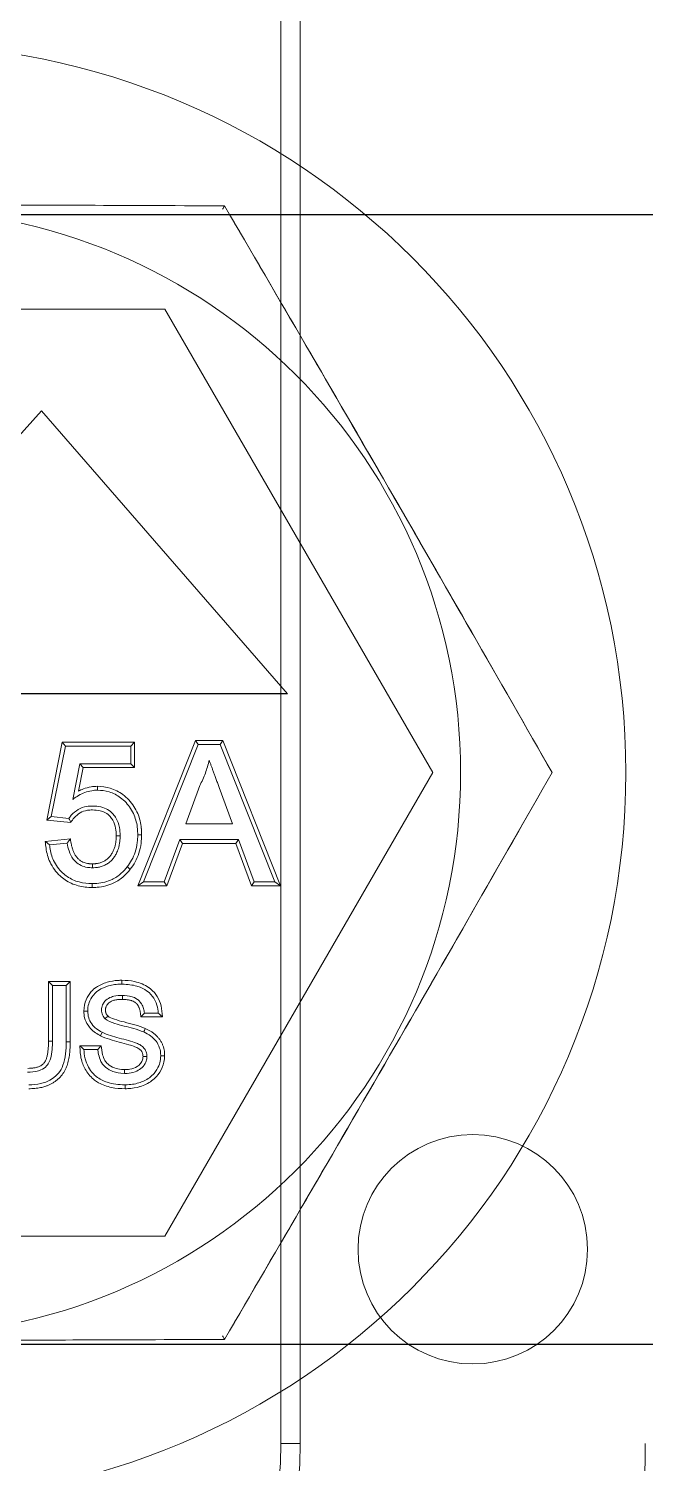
# Model space of a CAD drawing. Header units: inches. Extents: x -456 to 658, y -232 to 0.
# Drawn here: x -116.085 to -115.713, y -29.667 to -28.801 of the extents above; entities that cross this region are included whole.
import ezdxf

# ---------------------------------------------------------------- set-up
doc = ezdxf.new("R2010")
doc.units = ezdxf.units.IN
doc.header["$MEASUREMENT"] = 0

# ---------------------------------------------------------------- blocks, each defined once
blk = doc.blocks.new('A$C5CFD0E4D')
at = {"color": 0, "linetype": 'Continuous', "lineweight": 0}
for p, q in [((0.16844, 0.66675), (0.16852, 0.66689)), ((-0.13784, 0.61375), (0.13784, 0.61375)), ((0.13784, 0.61375), (0.27568, 0.375)), ((0.03425, 0.5167), (0.07438, 0.56129)), ((0.07438, 0.56129), (0.20089, 0.41554)), ((0.07701, 0.35055), (0.08502, 0.39062)), ((0.08666, 0.38862), (0.0794, 0.35233)), ((0.08502, 0.39062), (0.12224, 0.39062)), ((0.08502, 0.39062), (0.08666, 0.38862)), ((0.12024, 0.38862), (0.08666, 0.38862)), ((0.12224, 0.39062), (0.12024, 0.38862)), ((0.12024, 0.37955), (0.12024, 0.38862)), ((0.12224, 0.39062), (0.12224, 0.37755)), ((0.12394, 0.31675), (0.15363, 0.39153)), ((0.15499, 0.38953), (0.12689, 0.31875)), ((0.15363, 0.39153), (0.1676, 0.39153)), ((0.15499, 0.38953), (0.15363, 0.39153)), ((0.16625, 0.38953), (0.15499, 0.38953)), ((0.1676, 0.39153), (0.16625, 0.38953)), ((0.19435, 0.31875), (0.16625, 0.38953)), ((0.1676, 0.39153), (0.19729, 0.31675)), ((0.09047, 0.36122), (0.09408, 0.37955)), ((0.09572, 0.37755), (0.09335, 0.36546)), ((0.09408, 0.37955), (0.12024, 0.37955)), ((0.09572, 0.37755), (0.09408, 0.37955)), ((0.12224, 0.37755), (0.09572, 0.37755)), ((0.12224, 0.37755), (0.12024, 0.37955)), ((0.27568, 0.375), (0.13784, 0.13625)), ((0.15578, 0.36829), (0.14854, 0.3487)), ((0.1727, 0.3487), (0.16582, 0.3673)), ((0.07701, 0.35055), (0.0794, 0.35233)), ((0.08945, 0.34931), (0.07701, 0.35055)), ((0.0794, 0.35233), (0.08847, 0.35142)), ((0.08848, 0.35142), (0.08847, 0.35142)), ((0.08847, 0.35142), (0.08847, 0.35142)), ((0.14854, 0.3487), (0.1727, 0.3487)), ((0.07628, 0.3396), (0.08922, 0.34089)), ((0.11479, 0.34249), (0.11279, 0.34248)), ((0.13748, 0.31875), (0.14553, 0.34053)), ((0.14553, 0.34053), (0.14692, 0.33853)), ((0.14553, 0.34053), (0.1757, 0.34053)), ((0.17431, 0.33853), (0.1757, 0.34053)), ((0.1757, 0.34053), (0.18376, 0.31875)), ((0.08756, 0.33871), (0.07849, 0.33781)), ((0.08756, 0.33871), (0.08757, 0.33871)), ((0.08756, 0.33871), (0.08756, 0.33871)), ((0.14692, 0.33853), (0.13887, 0.31675)), ((0.17431, 0.33853), (0.14692, 0.33853)), ((0.18236, 0.31675), (0.17431, 0.33853)), ((0.10054, 0.32601), (0.10055, 0.32801)), ((0.10048, 0.31784), (0.10049, 0.31584)), ((0.12689, 0.31875), (0.12394, 0.31675)), ((0.12689, 0.31875), (0.13748, 0.31875)), ((0.13748, 0.31875), (0.13887, 0.31675)), ((0.18236, 0.31675), (0.18376, 0.31875)), ((0.18376, 0.31875), (0.19435, 0.31875)), ((0.19729, 0.31675), (0.19435, 0.31875)), ((0.13887, 0.31675), (0.12394, 0.31675)), ((0.19729, 0.31675), (0.18236, 0.31675)), ((0.07797, 0.2674), (0.0891, 0.2674)), ((0.07797, 0.23665), (0.07797, 0.2674)), ((0.07997, 0.2654), (0.07797, 0.2674)), ((0.0871, 0.2654), (0.0891, 0.2674)), ((0.0891, 0.2674), (0.0891, 0.23629)), ((0.07997, 0.2654), (0.0871, 0.2654)), ((0.07997, 0.23665), (0.07997, 0.2654)), ((0.0871, 0.2654), (0.0871, 0.23632)), ((0.11594, 0.25822), (0.11596, 0.26022)), ((0.12552, 0.24914), (0.12729, 0.25114)), ((0.13656, 0.24914), (0.12552, 0.24914)), ((0.13443, 0.25114), (0.12729, 0.25114)), ((0.13645, 0.25072), (0.13656, 0.24914)), ((0.07997, 0.23665), (0.07797, 0.23665)), ((0.10467, 0.2395), (0.10424, 0.23973)), ((0.10558, 0.24128), (0.10467, 0.2395)), ((0.0871, 0.23632), (0.0891, 0.23629)), ((0.09409, 0.23435), (0.10508, 0.23435)), ((0.09617, 0.23235), (0.10329, 0.23235)), ((0.13571, 0.2292), (0.13771, 0.22917)), ((0.11704, 0.22003), (0.11705, 0.22203)), ((0.11735, 0.2142), (0.11737, 0.2122)), ((0.13784, 0.13625), (-0.13784, 0.13625)), ((0.16852, 0.08311), (0.16844, 0.08325))]:
    blk.add_line(p, q, dxfattribs=at)
blk.add_line((0.20089, 0.41554), (-0.08949, 0.41554))
for centre, radius, start, end in [((0, 0.375), 0.375, 270, 90), ((0, 0.375), 0.29, 270, 90), ((0.10355, 0.34678), 0.01912, 53.19154, 72.94847), ((0.10189, 0.34467), 0.02181, 22.84603, 42.95304), ((0.10188, 0.34466), 0.02383, 22.84569, 42.95271), ((0.11967, 0.25093), 0.01671, 18.22519, 35.81047), ((0.11487, 0.23235), 0.02066, 194.51354, 211.57755), ((0.11297, 0.23125), 0.01846, 211.73946, 232.3406)]:
    blk.add_arc(centre, radius, start, end, dxfattribs=at)
for centre, major_axis, ratio, start_param, end_param in [((0.17236, 0.67354), (-0.00971, -0.01682), 0.000009, 1.047887, 1.155677), ((0.09637, 0.34992), (-0.01354, -0.01517), 0.703181, 4.070214, 4.221522), ((0.09729, 0.35049), (-0.01243, -0.01261), 0.708145, 4.131907, 4.342547), ((0.10475, 0.35549), (0.01756, -0.00131), 0.708472, 1.907233, 2.148116), ((0.1053, 0.35418), (-0.0165, 0.00205), 0.705417, 5.11541, 5.350059), ((0.10855, 0.3561), (0.01321, -0.00709), 0.703517, 1.358184, 1.846851), ((0.11025, 0.34797), (0.00842, -0.0163), 0.707363, 1.949268, 2.171168), ((0.11103, 0.34909), (0.0096, -0.01684), 0.709345, 1.893891, 2.12054), ((0.09544, 0.34856), (-0.00714, -0.00744), 0.705245, 4.329257, 4.788233), ((0.09973, 0.35045), (0.01032, 0.00032), 0.704795, 1.749892, 2.227744), ((0.10034, 0.34923), (-0.00927, 0.00045), 0.70008, 5.003825, 5.46246), ((0.01538, 0.2873), (0.09567, 0.06626), 0.25407, 0.121342, 0.223519), ((0.10414, 0.35086), (0.00861, -0.00314), 0.704751, 0.902506, 1.334369), ((0.09609, 0.34776), (-0.00605, -0.00656), 0.705668, 4.303761, 4.760466), ((0.10303, 0.34987), (-0.008, 0.00198), 0.695654, 3.919738, 4.326968), ((0.10545, 0.34841), (0.00514, -0.00638), 0.70651, 1.335392, 1.622124), ((0.10628, 0.34899), (0.00594, -0.00754), 0.706336, 1.349039, 1.636175), ((0.08713, 0.31859), (-0.02228, -0.03645), 0.452255, 2.682494, 2.892346), ((0.11125, 0.34468), (0.00125, -0.0177), 0.707065, 1.597257, 2.018177), ((0.11227, 0.34496), (0.00162, -0.01903), 0.706759, 1.576266, 1.999232), ((0.09007, 0.33885), (0.00122, -0.01918), 0.707939, 4.809971, 5.211358), ((0.09115, 0.33922), (0.00073, -0.01792), 0.708041, 4.841906, 5.23959), ((-0.24444, 0.27642), (-0.36766, -0.06602), 0.201915, 2.983557, 3.033924), ((0.0332, 0.32053), (0.09176, 0.02303), 0.41035, 5.927064, 6.031525), ((0.09632, 0.35734), (0.0183, -0.03349), 0.616495, 0.5272, 0.698239), ((0.10009, 0.35444), (0.01498, -0.03242), 0.648182, 0.610991, 0.795176), ((0.09002, 0.33181), (0.00933, -0.01303), 0.702429, 4.445778, 4.998425), ((0.09082, 0.33239), (0.00848, -0.01187), 0.702432, 4.446743, 4.999382), ((0.10485, 0.33639), (0.01392, 0.00537), 0.639081, 3.683915, 3.968025), ((0.09512, 0.32898), (0.01574, -0.00716), 0.71091, 4.277812, 4.475639), ((0.09592, 0.32986), (-0.01483, 0.00621), 0.710784, 1.097441, 1.292597), ((0.09541, 0.3278), (0.01513, -0.00501), 0.704951, 4.329068, 4.800696), ((0.09584, 0.32873), (-0.01385, 0.00442), 0.705192, 1.172623, 1.642978), ((0.10201, 0.3294), (-0.01625, -0.00124), 0.705459, 1.565875, 2.078181), ((0.1023, 0.32838), (0.01758, 0.00164), 0.705195, 4.682807, 5.198083), ((0.10809, 0.33107), (-0.0117, -0.00981), 0.706447, 1.226462, 1.605252), ((0.10866, 0.33022), (0.01288, 0.01057), 0.706202, 4.381577, 4.761271), ((0.1289, 0.24743), (0.03075, -0.0116), 0.559687, 2.500399, 2.771424), ((0.11447, 0.25506), (0.01827, 0.00106), 0.707209, 1.567859, 1.883725), ((0.1147, 0.2541), (0.02013, 0.00204), 0.68381, 0.679765, 1.119501), ((0.10455, 0.25455), (-0.00397, -0.01062), 0.706937, 4.202116, 4.652971), ((0.11007, 0.25794), (0.01251, 0.00413), 0.70335, 1.965462, 2.251073), ((0.12546, 0.25761), (0.00874, -0.00682), 0.704908, 1.181013, 1.658276), ((0.13164, 0.22392), (0.03154, -0.03794), 0.432022, 3.361442, 3.589821), ((0.10327, 0.25086), (0.00217, -0.0097), 0.707043, 4.769878, 5.214355), ((0.10515, 0.24774), (0.00722, -0.00701), 0.710137, 4.420345, 4.543478), ((0.10845, 0.24965), (-0.00138, -0.00145), 0.000093, 0.001028, 1.571477), ((0.06249, 0.29615), (0.07144, -0.07673), 0.307913, 0.138026, 0.295966), ((0.11077, 0.22816), (0.00374, -0.00411), 0.704594, 4.434524, 4.862869), ((0.1213, 0.23136), (-0.01505, -0.00265), 0.612978, 0.452534, 0.788694), ((0.11562, 0.2287), (-0.00921, 0.00134), 0.705509, 1.252537, 1.656367), ((0.11332, 0.23131), (-0.01305, 0.00427), 0.633298, 2.287016, 2.642622), ((0.11881, 0.22698), (-0.00728, -0.00074), 0.648822, 2.20183, 2.612652), ((0.12261, 0.22744), (-0.00274, -0.00413), 0.705616, 1.504064, 1.935445), ((0.12864, 0.22628), (-0.00486, -0.01094), 0.705805, 1.130545, 1.600226), ((0.10951, 0.223), (0.01237, -0.00501), 0.710613, 4.339198, 4.528061), ((0.11711, 0.22658), (0.02038, 0.00154), 0.69775, 3.946018, 4.325842), ((0.11823, 0.22485), (0.01806, 0.00096), 0.699748, 5.060746, 5.460067), ((0.12663, 0.22353), (0.009, 0.00787), 0.705869, 4.585723, 4.872626), ((0.11446, 0.22752), (0.02077, -0.00454), 0.703891, 5.069313, 5.39196), ((0.17236, 0.07646), (0.00971, -0.01682), 0.000009, 1.985916, 2.093706)]:
    blk.add_ellipse(centre, major_axis=major_axis, ratio=ratio, start_param=start_param, end_param=end_param, dxfattribs=at)
for points in [[(0, 0.66739), (0.05709, 0.66739), (0.11391, 0.66715), (0.16852, 0.66689)], [(0.09346, 0.36325), (0.09242, 0.36265), (0.09144, 0.36194), (0.09047, 0.36122)], [(0.09983, 0.36767), (0.10091, 0.36785), (0.102, 0.36791), (0.1031, 0.36794)], [(0.10309, 0.36594), (0.10211, 0.36592), (0.10113, 0.36586), (0.10016, 0.3657)], [(0.10916, 0.36507), (0.1072, 0.36566), (0.10514, 0.36588), (0.10309, 0.36594)], [(0.1031, 0.36794), (0.10533, 0.36788), (0.1076, 0.36763), (0.10974, 0.36698)], [(0.09766, 0.35755), (0.09863, 0.3577), (0.09961, 0.35774), (0.10058, 0.35777)], [(0.10059, 0.35577), (0.09971, 0.35574), (0.09884, 0.35571), (0.09798, 0.35558)], [(0.10058, 0.35777), (0.10204, 0.35773), (0.10351, 0.35764), (0.10493, 0.3573)], [(0.10446, 0.35536), (0.1032, 0.35566), (0.10189, 0.35573), (0.10059, 0.35577)], [(0.10731, 0.35428), (0.10643, 0.35478), (0.10545, 0.35512), (0.10446, 0.35536)], [(0.08848, 0.35142), (0.08885, 0.35197), (0.08923, 0.35251), (0.08967, 0.35302)], [(0.09118, 0.35171), (0.09054, 0.35097), (0.09001, 0.35012), (0.08945, 0.34931)], [(0.11244, 0.34642), (0.11217, 0.34781), (0.11173, 0.34921), (0.11103, 0.35045)], [(0.11279, 0.34248), (0.11277, 0.3438), (0.11269, 0.34512), (0.11244, 0.34642)], [(0.1144, 0.3468), (0.11468, 0.34538), (0.11477, 0.34393), (0.11479, 0.34249)], [(0.12361, 0.33894), (0.12379, 0.34029), (0.12384, 0.34166), (0.12387, 0.34302)], [(0.12387, 0.34302), (0.12384, 0.34403), (0.12381, 0.34503), (0.12372, 0.34603)], [(0.12587, 0.34303), (0.12584, 0.34158), (0.12578, 0.34012), (0.12559, 0.33868)], [(0.12572, 0.34621), (0.12581, 0.34515), (0.12584, 0.34409), (0.12587, 0.34303)], [(0.07668, 0.33613), (0.07652, 0.33728), (0.07641, 0.33844), (0.07628, 0.3396)], [(0.07849, 0.33781), (0.07855, 0.33733), (0.0786, 0.33686), (0.07866, 0.33639)], [(0.08854, 0.33464), (0.08808, 0.33596), (0.08781, 0.33734), (0.08757, 0.33871)], [(0.0907, 0.33047), (0.08974, 0.3317), (0.08905, 0.33316), (0.08854, 0.33464)], [(0.10054, 0.32601), (0.09967, 0.32604), (0.0988, 0.32607), (0.09795, 0.32621)], [(0.11542, 0.32315), (0.11654, 0.32414), (0.11751, 0.32528), (0.11845, 0.32643)], [(0.12003, 0.32521), (0.11901, 0.32395), (0.11795, 0.32272), (0.11674, 0.32165)], [(0.11845, 0.32643), (0.11928, 0.32755), (0.12008, 0.3287), (0.12073, 0.32993)], [(0.1225, 0.32899), (0.12179, 0.32766), (0.12093, 0.32641), (0.12003, 0.32521)], [(0.09373, 0.31867), (0.09593, 0.31809), (0.09822, 0.31789), (0.10048, 0.31784)], [(0.10048, 0.31784), (0.10126, 0.31786), (0.10203, 0.31788), (0.1028, 0.31793)], [(0.10049, 0.31584), (0.09805, 0.31589), (0.09558, 0.31611), (0.09323, 0.31673)], [(0.10294, 0.31594), (0.10213, 0.31588), (0.10131, 0.31586), (0.10049, 0.31584)], [(0.11378, 0.26798), (0.11441, 0.26802), (0.11504, 0.26804), (0.11567, 0.26805)], [(0.11567, 0.26805), (0.11786, 0.268), (0.12008, 0.26785), (0.12223, 0.26738)], [(0.09655, 0.24877), (0.09625, 0.24989), (0.09616, 0.25106), (0.09612, 0.25221)], [(0.13555, 0.25616), (0.13612, 0.25441), (0.13632, 0.25255), (0.13645, 0.25072)], [(0.10424, 0.23973), (0.10229, 0.24079), (0.10042, 0.24214), (0.09903, 0.24386)], [(0.11682, 0.24656), (0.12052, 0.24564), (0.12424, 0.24472), (0.12775, 0.24325)], [(0.10938, 0.23764), (0.10777, 0.23816), (0.10618, 0.23875), (0.10467, 0.2395)], [(0.11439, 0.23621), (0.11271, 0.23665), (0.11103, 0.2371), (0.10938, 0.23764)], [(0.09487, 0.22718), (0.09427, 0.2295), (0.09419, 0.23194), (0.09409, 0.23435)], [(0.10508, 0.23435), (0.10527, 0.2328), (0.10539, 0.23123), (0.10579, 0.22972)], [(0.10579, 0.22972), (0.10606, 0.22869), (0.10642, 0.22767), (0.10696, 0.22676)], [(0.11933, 0.23486), (0.11769, 0.23532), (0.11604, 0.23577), (0.11439, 0.23621)], [(0.12242, 0.23384), (0.12142, 0.23425), (0.12037, 0.23456), (0.11933, 0.23486)], [(0.11547, 0.22211), (0.11599, 0.22206), (0.11652, 0.22205), (0.11705, 0.22203)], [(0.11705, 0.22203), (0.11799, 0.22205), (0.11893, 0.2221), (0.11985, 0.22227)], [(0.12631, 0.22711), (0.12649, 0.22767), (0.12656, 0.22826), (0.12658, 0.22885)], [(0.11737, 0.2122), (0.11504, 0.21222), (0.1127, 0.21236), (0.11042, 0.21283)], [(0.11872, 0.21224), (0.11827, 0.21222), (0.11782, 0.21221), (0.11737, 0.2122)], [(0.16852, 0.08311), (0.11361, 0.08285), (0.05735, 0.08261), (0, 0.08261)]]:
    blk.add_open_spline(points, degree=3, dxfattribs=at)
for points, knots in [([(0, 0.66739), (0.02891, 0.66739), (0.05786, 0.66733), (0.08639, 0.66723), (0.11419, 0.66714), (0.14157, 0.66702), (0.16852, 0.66689)], [0, 0, 0, 0, 0.506423, 0.506423, 0.506423, 1, 1, 1, 1]), ([(0.16852, 0.66689), (0.19616, 0.61953), (0.22441, 0.57108), (0.25295, 0.52165), (0.28149, 0.47222), (0.30989, 0.42255), (0.33704, 0.375)], [0, 0, 0, 0, 0.5, 0.5, 0.5, 1, 1, 1, 1]), ([(0.16852, 0.66689), (0.18215, 0.64354), (0.19592, 0.61993), (0.20981, 0.59607), (0.22409, 0.57152), (0.23848, 0.54672), (0.25295, 0.52165), (0.26744, 0.49655), (0.28198, 0.47125), (0.29626, 0.44632), (0.3101, 0.42217), (0.32368, 0.3984), (0.33704, 0.375)], [0, 0, 0, 0, 0.24649, 0.24649, 0.24649, 0.5, 0.5, 0.5, 0.75393, 0.75393, 0.75393, 1, 1, 1, 1]), ([(0.16062, 0.38136), (0.16035, 0.38024), (0.1598, 0.37799), (0.15867, 0.3747), (0.15736, 0.37144), (0.15631, 0.36935), (0.15578, 0.36829)], [0, 0, 0, 0, 0.247289, 0.496559, 0.746365, 1, 1, 1, 1]), ([(0.16582, 0.3673), (0.16556, 0.36802), (0.16504, 0.36942), (0.16427, 0.37146), (0.16357, 0.3734), (0.16288, 0.37521), (0.16226, 0.37692), (0.16169, 0.3785), (0.16112, 0.37996), (0.16078, 0.38091), (0.16062, 0.38136)], [0, 0, 0, 0, 0.153148, 0.299433, 0.436426, 0.565671, 0.686508, 0.799269, 0.903395, 1, 1, 1, 1]), ([(0.33704, 0.375), (0.30985, 0.32738), (0.28202, 0.2787), (0.25348, 0.22927), (0.22494, 0.17983), (0.19613, 0.1304), (0.16852, 0.08311)], [0, 0, 0, 0, 0.5, 0.5, 0.5, 1, 1, 1, 1]), ([(0.33704, 0.375), (0.32364, 0.35153), (0.31008, 0.32779), (0.29635, 0.30383), (0.28224, 0.2792), (0.26795, 0.25433), (0.25348, 0.22927), (0.23898, 0.20416), (0.22434, 0.17892), (0.2099, 0.15409), (0.1959, 0.13003), (0.18211, 0.10639), (0.16852, 0.08311)], [0, 0, 0, 0, 0.24649, 0.24649, 0.24649, 0.5, 0.5, 0.5, 0.75393, 0.75393, 0.75393, 1, 1, 1, 1]), ([(0.1031, 0.36794), (0.1031, 0.36793), (0.1031, 0.36793), (0.1031, 0.36766), (0.1031, 0.3674), (0.1031, 0.36692), (0.10309, 0.3667), (0.10309, 0.36634), (0.10309, 0.3662), (0.10309, 0.36604), (0.10309, 0.366), (0.10309, 0.36595), (0.10309, 0.36594), (0.10309, 0.36594)], [-0.003150078, -0.003150078, -0.003150078, -0.003150078, -0.003136927, -0.003136927, -0.00234607, -0.00234607, -0.001574321, -0.001574321, -0.000802634, -0.000802634, -0.000389097, -0.000389097, 0, 0, 0, 0]), ([(0.08847, 0.35142), (0.08847, 0.35142), (0.08847, 0.3514), (0.0885, 0.35135), (0.08852, 0.3513), (0.0886, 0.35114), (0.08867, 0.35098), (0.08885, 0.3506), (0.08896, 0.35037), (0.08919, 0.34987), (0.08932, 0.3496), (0.08945, 0.34932), (0.08945, 0.34932), (0.08945, 0.34931)], [-0.003397897, -0.003397897, -0.003397897, -0.003397897, -0.002997689, -0.002997689, -0.0025666, -0.0025666, -0.001763974, -0.001763974, -0.000896475, -0.000896475, 0, 0, 0.000014969, 0.000014969, 0.000014969, 0.000014969]), ([(0.08756, 0.33871), (0.08756, 0.33871), (0.08757, 0.33873), (0.08761, 0.33879), (0.08765, 0.33884), (0.08778, 0.33901), (0.0879, 0.33916), (0.08821, 0.33957), (0.0884, 0.33982), (0.0889, 0.34047), (0.08914, 0.34079), (0.08921, 0.34088), (0.08921, 0.34088), (0.08922, 0.34089)], [0, 0, 0, 0, 0.000411854, 0.000411854, 0.000864802, 0.000864802, 0.001650277, 0.001650277, 0.002552991, 0.002552991, 0.003909709, 0.003909709, 0.003988126, 0.003988126, 0.003988126, 0.003988126]), ([(0.08922, 0.34089), (0.08931, 0.34036), (0.08948, 0.33931), (0.08977, 0.33773), (0.09012, 0.33617), (0.09064, 0.33465), (0.09117, 0.33343), (0.0917, 0.33251), (0.09215, 0.33185), (0.09266, 0.33122), (0.0932, 0.33063), (0.0938, 0.33009), (0.09445, 0.32962), (0.09525, 0.32914), (0.09622, 0.3287), (0.09737, 0.32835), (0.09828, 0.32817), (0.09935, 0.32805), (0.10001, 0.32803), (0.10055, 0.32801)], [0, 0, 0, 0, 0.0000407429, 0.0000814757, 0.0001221933, 0.0001628127, 0.0002034451, 0.0002237127, 0.0002439121, 0.0002643511, 0.0002848738, 0.0003051622, 0.0003255222, 0.0003458872, 0.0003763013, 0.0004068133, 0.0004372974, 0.0004474747, 0.0004882273, 0.0004882273, 0.0004882273, 0.0004882273]), ([(0.11479, 0.34249), (0.11479, 0.34214), (0.11478, 0.34146), (0.11471, 0.34009), (0.11455, 0.33873), (0.11416, 0.33673), (0.11356, 0.33476), (0.1125, 0.33261), (0.11155, 0.33118), (0.11045, 0.32987), (0.10945, 0.32893), (0.10834, 0.32813), (0.10747, 0.32759), (0.10655, 0.32714), (0.10559, 0.32678), (0.10461, 0.32649), (0.10361, 0.32626), (0.10276, 0.32614), (0.10174, 0.32605), (0.10105, 0.32602), (0.10054, 0.32601)], [0, 0, 0, 0, 0.0000263269, 0.0000524401, 0.0001047794, 0.0001309681, 0.0002091782, 0.0002616165, 0.000314022, 0.0003401446, 0.0003925925, 0.0004188288, 0.0004449264, 0.0004710222, 0.0004972072, 0.0005234034, 0.000549516, 0.0005756954, 0.0005888061, 0.0006281388, 0.0006281388, 0.0006281388, 0.0006281388]), ([(0.10055, 0.32801), (0.10099, 0.32802), (0.10159, 0.32804), (0.10248, 0.32812), (0.10322, 0.32823), (0.10409, 0.32842), (0.10495, 0.32867), (0.10578, 0.32899), (0.10658, 0.32939), (0.10734, 0.32987), (0.10806, 0.3304), (0.10873, 0.331), (0.10934, 0.33165), (0.11009, 0.33258), (0.11089, 0.33384), (0.11165, 0.33546), (0.1122, 0.33716), (0.11256, 0.33891), (0.11276, 0.34069), (0.11278, 0.34189), (0.11279, 0.34248)], [0, 0, 0, 0, 0.000034044, 0.0000453915, 0.000068049, 0.0000906628, 0.0001133537, 0.0001360236, 0.0001586062, 0.0001812336, 0.000203977, 0.000226736, 0.0002494309, 0.0002720645, 0.0003174929, 0.0003628949, 0.0004080381, 0.0004533621, 0.0004986886, 0.0005441122, 0.0005441122, 0.0005441122, 0.0005441122]), ([(0.12587, 0.34303), (0.12586, 0.34303), (0.12586, 0.34303), (0.12559, 0.34303), (0.12533, 0.34303), (0.12485, 0.34303), (0.12463, 0.34303), (0.12427, 0.34303), (0.12412, 0.34303), (0.12397, 0.34303), (0.12393, 0.34303), (0.12388, 0.34303), (0.12387, 0.34303), (0.12387, 0.34303)], [-0.00001315, -0.00001315, -0.00001315, -0.00001315, 0, 0, 0.000790941, 0.000790941, 0.001562676, 0.001562676, 0.002334352, 0.002334352, 0.002747836, 0.002747836, 0.003136885, 0.003136885, 0.003136885, 0.003136885]), ([(0.07848, 0.33781), (0.07848, 0.33781), (0.07847, 0.33782), (0.07841, 0.33787), (0.07836, 0.33791), (0.07818, 0.33805), (0.07803, 0.33817), (0.07762, 0.33851), (0.07736, 0.33872), (0.07676, 0.33921), (0.07646, 0.33945), (0.0763, 0.33959), (0.07629, 0.33959), (0.07628, 0.3396)], [-0.00197315, -0.00197315, -0.00197315, -0.00197315, -0.001758966, -0.001758966, -0.001522197, -0.001522197, -0.001110687, -0.001110687, -0.000627898, -0.000627898, 0, 0, 0.000013166, 0.000013166, 0.000013166, 0.000013166]), ([(0.0947, 0.3272), (0.09365, 0.32771), (0.09265, 0.32838), (0.09182, 0.3292), (0.09142, 0.3296), (0.09105, 0.33002), (0.0907, 0.33047)], [0.0001527103, 0.0001527103, 0.0001527103, 0.0001527103, 0.0002423488, 0.0002423488, 0.0002423488, 0.0002849739, 0.0002849739, 0.0002849739, 0.0002849739]), ([(0.11845, 0.32644), (0.11845, 0.32644), (0.11846, 0.32643), (0.1185, 0.3264), (0.11853, 0.32637), (0.11865, 0.32628), (0.11877, 0.32619), (0.11906, 0.32596), (0.11923, 0.32583), (0.1196, 0.32554), (0.11981, 0.32538), (0.12002, 0.32521), (0.12003, 0.32521), (0.12003, 0.32521)], [0, 0, 0, 0, 0.000389031, 0.000389031, 0.000802492, 0.000802492, 0.001574136, 0.001574136, 0.002345825, 0.002345825, 0.003136751, 0.003136751, 0.0031499, 0.0031499, 0.0031499, 0.0031499]), ([(0.09812, 0.25221), (0.09818, 0.25361), (0.09826, 0.2546), (0.09896, 0.25689), (0.09947, 0.25811), (0.10133, 0.26098), (0.10261, 0.26208), (0.10532, 0.26392), (0.10705, 0.26465), (0.11094, 0.26574), (0.11282, 0.26597), (0.11567, 0.26605)], [-0.03082177, -0.03082177, -0.03082177, -0.03082177, -0.02556241, -0.02556241, -0.02161601, -0.02161601, -0.01615258, -0.01615258, -0.00855675, -0.00855675, -0.00000292, -0.00000292, -0.00000292, -0.00000292]), ([(0.11567, 0.26805), (0.11567, 0.26805), (0.11567, 0.26804), (0.11567, 0.26778), (0.11567, 0.26751), (0.11567, 0.26703), (0.11567, 0.26682), (0.11567, 0.26646), (0.11567, 0.26631), (0.11567, 0.26616), (0.11567, 0.26612), (0.11567, 0.26606), (0.11567, 0.26605), (0.11567, 0.26605)], [-0.000013151, -0.000013151, -0.000013151, -0.000013151, 0, 0, 0.00079085, 0.00079085, 0.001562612, 0.001562612, 0.00233431, 0.00233431, 0.00274787, 0.00274787, 0.003136988, 0.003136988, 0.003136988, 0.003136988]), ([(0.11567, 0.26605), (0.11877, 0.26597), (0.12111, 0.26569), (0.12578, 0.26429), (0.12737, 0.26338), (0.13022, 0.2614), (0.13134, 0.26001), (0.13253, 0.25813), (0.13323, 0.25691), (0.13418, 0.25379), (0.13432, 0.25267), (0.13443, 0.25114)], [-0.03376738, -0.03376738, -0.03376738, -0.03376738, -0.02743932, -0.02743932, -0.02100229, -0.02100229, -0.01042094, -0.01042094, -0.00460193, -0.00460193, -0.00000911, -0.00000911, -0.00000911, -0.00000911]), ([(0.11596, 0.26022), (0.11458, 0.26021), (0.11306, 0.26017), (0.11085, 0.25963), (0.10985, 0.25933), (0.1078, 0.25812), (0.10711, 0.25741), (0.10621, 0.25622), (0.10582, 0.25557), (0.10527, 0.2538), (0.10526, 0.25292), (0.10525, 0.25267)], [-0.005293565, -0.005293565, -0.005293565, -0.005293565, -0.003231198, -0.003231198, -0.002326477, -0.002326477, -0.001412646, -0.001412646, -0.000736991, -0.000736991, -0.00000102, -0.00000102, -0.00000102, -0.00000102]), ([(0.12729, 0.25114), (0.12718, 0.25202), (0.1271, 0.25263), (0.12663, 0.25422), (0.12632, 0.25506), (0.12498, 0.25724), (0.12401, 0.25799), (0.12265, 0.25898), (0.1216, 0.25936), (0.11923, 0.26009), (0.11744, 0.26018), (0.11596, 0.26022)], [-0.006778319, -0.006778319, -0.006778319, -0.006778319, -0.006463864, -0.006463864, -0.006221717, -0.006221717, -0.005839385, -0.005839385, -0.004441503, -0.004441503, 0, 0, 0, 0]), ([(0.09612, 0.25221), (0.09612, 0.25221), (0.09613, 0.25221), (0.0964, 0.25221), (0.09666, 0.25221), (0.09714, 0.25221), (0.09735, 0.25221), (0.09772, 0.25221), (0.09786, 0.25221), (0.09802, 0.25221), (0.09806, 0.25221), (0.09811, 0.25221), (0.09812, 0.25221), (0.09812, 0.25221)], [-0.003150593, -0.003150593, -0.003150593, -0.003150593, -0.003137438, -0.003137438, -0.002346501, -0.002346501, -0.001574593, -0.001574593, -0.000802824, -0.000802824, -0.000389182, -0.000389182, 0, 0, 0, 0]), ([(0.10558, 0.24128), (0.10442, 0.24191), (0.10343, 0.24248), (0.10195, 0.24365), (0.10104, 0.24445), (0.0995, 0.24659), (0.099, 0.24759), (0.0983, 0.24983), (0.09817, 0.25076), (0.09812, 0.25221)], [-0.02226533, -0.02226533, -0.02226533, -0.02226533, -0.01414384, -0.01414384, -0.00872874, -0.00872874, -0.00433916, -0.00433916, 0, 0, 0, 0]), ([(0.10525, 0.25267), (0.10529, 0.25185), (0.10538, 0.25101), (0.10613, 0.24914), (0.10667, 0.24863), (0.10706, 0.24821)], [-0.002904311, -0.002904311, -0.002904311, -0.002904311, -0.001718182, -0.001718182, -0.000002287, -0.000002287, -0.000002287, -0.000002287]), ([(0.11594, 0.25822), (0.1153, 0.25821), (0.11401, 0.25816), (0.11242, 0.25794), (0.11117, 0.25762), (0.11027, 0.25726), (0.10943, 0.25679), (0.10882, 0.25626), (0.10839, 0.25578), (0.10815, 0.25547), (0.10787, 0.25507), (0.10765, 0.25465), (0.10745, 0.25412), (0.1073, 0.25349), (0.10726, 0.25301), (0.10725, 0.25269)], [0, 0, 0, 0, 0.000049045, 0.0000980027, 0.0001225174, 0.0001469299, 0.0001715095, 0.0001958993, 0.0002081387, 0.0002203307, 0.0002264124, 0.0002447358, 0.0002569329, 0.0002691643, 0.0002937218, 0.0002937218, 0.0002937218, 0.0002937218]), ([(0.10725, 0.25269), (0.10726, 0.2525), (0.10727, 0.25222), (0.10731, 0.25185), (0.10738, 0.25148), (0.10751, 0.25103), (0.10775, 0.25053), (0.10807, 0.25006), (0.10832, 0.24979), (0.10845, 0.24965)], [0, 0, 0, 0, 0.00001439973, 0.00002157519, 0.00002872504, 0.00004303558, 0.00005725304, 0.0000715022, 0.0000858057, 0.0000858057, 0.0000858057, 0.0000858057]), ([(0.12552, 0.24914), (0.12547, 0.24956), (0.12539, 0.2502), (0.12529, 0.25104), (0.1252, 0.25167), (0.12509, 0.25229), (0.12494, 0.25291), (0.12474, 0.25351), (0.1245, 0.2541), (0.12422, 0.25467), (0.12378, 0.25539), (0.12322, 0.25603), (0.12257, 0.25658), (0.12187, 0.25705), (0.12111, 0.25741), (0.12031, 0.25767), (0.1195, 0.25789), (0.11846, 0.25807), (0.1172, 0.25819), (0.11636, 0.25821), (0.11594, 0.25822)], [0, 0, 0, 0, 0.0000324712, 0.0000487068, 0.0000649316, 0.0000811599, 0.000097363, 0.0001135379, 0.0001297515, 0.0001459424, 0.0001620878, 0.0001944542, 0.0002105623, 0.0002266558, 0.0002588761, 0.0002749127, 0.0002909744, 0.0003231808, 0.0003554005, 0.0003876745, 0.0003876745, 0.0003876745, 0.0003876745]), ([(0.10706, 0.24821), (0.10842, 0.24709), (0.11011, 0.24643), (0.11375, 0.24527), (0.1149, 0.24498), (0.12001, 0.24371), (0.12361, 0.2428), (0.12694, 0.24142)], [-0.0253627, -0.0253627, -0.0253627, -0.0253627, -0.01753408, -0.01753408, -0.01081635, -0.01081635, 0, 0, 0, 0]), ([(0.10845, 0.24965), (0.10941, 0.24884), (0.11065, 0.24841), (0.11183, 0.24799), (0.11347, 0.24743), (0.11515, 0.24698), (0.11682, 0.24656)], [0, 0, 0, 0, 0.00009579, 0.00009579, 0.00009579, 0.0002268648, 0.0002268648, 0.0002268648, 0.0002268648]), ([(0.13656, 0.24914), (0.13656, 0.24915), (0.13655, 0.24915), (0.13629, 0.2494), (0.13603, 0.24964), (0.13551, 0.25013), (0.13526, 0.25037), (0.13487, 0.25073), (0.13472, 0.25087), (0.13455, 0.25103), (0.1345, 0.25107), (0.13444, 0.25113), (0.13443, 0.25114), (0.13443, 0.25114)], [-0.000019164, -0.000019164, -0.000019164, -0.000019164, 0, 0, 0.001061583, 0.001061583, 0.002234237, 0.002234237, 0.003269273, 0.003269273, 0.003865231, 0.003865231, 0.004401872, 0.004401872, 0.004401872, 0.004401872]), ([(0.06722, 0.22068), (0.06901, 0.22071), (0.07088, 0.22081), (0.07348, 0.22161), (0.07457, 0.22199), (0.07674, 0.22352), (0.07736, 0.22434), (0.07837, 0.22593), (0.07873, 0.22691), (0.07985, 0.23053), (0.07994, 0.23426), (0.07997, 0.23665)], [-0.01576989, -0.01576989, -0.01576989, -0.01576989, -0.0115959, -0.0115959, -0.01026736, -0.01026736, -0.00893771, -0.00893771, -0.00718268, -0.00718268, 0, 0, 0, 0]), ([(0.06723, 0.22268), (0.06781, 0.22269), (0.06896, 0.22271), (0.07069, 0.22291), (0.07238, 0.22331), (0.07372, 0.22387), (0.07469, 0.2245), (0.07535, 0.22507), (0.0759, 0.22574), (0.07635, 0.22649), (0.07671, 0.22728), (0.07709, 0.22837), (0.07743, 0.22977), (0.07771, 0.23148), (0.07786, 0.2332), (0.07794, 0.23492), (0.07796, 0.23608), (0.07797, 0.23665)], [0, 0, 0, 0, 0.0000441938, 0.000088269, 0.0001323462, 0.0001763545, 0.0001984976, 0.0002205308, 0.0002426303, 0.0002646545, 0.000286721, 0.0003088526, 0.0003528382, 0.0003966888, 0.0004406709, 0.0004847337, 0.0005287056, 0.0005287056, 0.0005287056, 0.0005287056]), ([(0.1232, 0.23568), (0.12077, 0.23666), (0.11768, 0.2374), (0.11129, 0.2391), (0.10828, 0.23997), (0.10558, 0.24128)], [-0.01891383, -0.01891383, -0.01891383, -0.01891383, -0.00898461, -0.00898461, -0.00000125, -0.00000125, -0.00000125, -0.00000125]), ([(0.12775, 0.24325), (0.12775, 0.24325), (0.12775, 0.24324), (0.12764, 0.243), (0.12753, 0.24276), (0.12734, 0.24232), (0.12725, 0.24212), (0.12711, 0.24179), (0.12705, 0.24166), (0.12699, 0.24152), (0.12697, 0.24148), (0.12695, 0.24143), (0.12694, 0.24142), (0.12694, 0.24142)], [-0.003149878, -0.003149878, -0.003149878, -0.003149878, -0.003136729, -0.003136729, -0.002345884, -0.002345884, -0.001574198, -0.001574198, -0.000802547, -0.000802547, -0.000389057, -0.000389057, 0, 0, 0, 0]), ([(0.12694, 0.24142), (0.12818, 0.24085), (0.1294, 0.24018), (0.13157, 0.23862), (0.13252, 0.23774), (0.13393, 0.23584), (0.13467, 0.23459), (0.1354, 0.23231), (0.13567, 0.2311), (0.13571, 0.2292)], [-0.03960499, -0.03960499, -0.03960499, -0.03960499, -0.02718452, -0.02718452, -0.01531167, -0.01531167, -0.00570687, -0.00570687, -0.00000139, -0.00000139, -0.00000139, -0.00000139]), ([(0.12775, 0.24325), (0.12798, 0.24315), (0.12844, 0.24293), (0.12935, 0.24247), (0.13047, 0.24184), (0.13174, 0.24099), (0.13294, 0.24003), (0.13403, 0.23896), (0.13501, 0.23779), (0.13585, 0.2365), (0.13654, 0.23513), (0.13709, 0.2337), (0.13745, 0.23221), (0.13766, 0.2307), (0.13771, 0.22968), (0.13771, 0.22917)], [0, 0, 0, 0, 0.0000195421, 0.0000390812, 0.0000781905, 0.0001172504, 0.000156227, 0.0001953082, 0.000234316, 0.0002733513, 0.0003125198, 0.0003515287, 0.0003903977, 0.0004294078, 0.0004683378, 0.0004683378, 0.0004683378, 0.0004683378]), ([(0.0891, 0.23629), (0.08909, 0.23526), (0.08904, 0.23321), (0.08881, 0.23013), (0.08835, 0.22707), (0.08768, 0.22458), (0.08692, 0.22267), (0.08624, 0.22128), (0.08542, 0.21997), (0.08415, 0.21835), (0.08266, 0.21692), (0.081, 0.2157), (0.07969, 0.21488), (0.07831, 0.21417), (0.07712, 0.21368), (0.07566, 0.21319), (0.07417, 0.2128), (0.0724, 0.21249), (0.07086, 0.21231), (0.06932, 0.21222), (0.06829, 0.2122), (0.06777, 0.2122)], [0, 0, 0, 0, 0.0000781821, 0.0001564343, 0.0002344346, 0.0003125278, 0.0003517418, 0.00039086, 0.0004298066, 0.0004688395, 0.0005469703, 0.0005859971, 0.0006252105, 0.0006644303, 0.0007035163, 0.0007229658, 0.0007814596, 0.0008205746, 0.0008596929, 0.0008986989, 0.0009379373, 0.0009379373, 0.0009379373, 0.0009379373]), ([(0.0871, 0.23632), (0.08705, 0.23215), (0.0868, 0.22791), (0.08483, 0.22281), (0.08407, 0.22141), (0.08246, 0.21951), (0.08129, 0.21826), (0.07743, 0.21581), (0.0755, 0.21518), (0.07198, 0.21439), (0.06993, 0.21423), (0.06778, 0.2142)], [-0.0453496, -0.0453496, -0.0453496, -0.0453496, -0.02480504, -0.02480504, -0.01638458, -0.01638458, -0.0116239, -0.0116239, -0.00645751, -0.00645751, 0, 0, 0, 0]), ([(0.09617, 0.23235), (0.09617, 0.23235), (0.09615, 0.23236), (0.09609, 0.23242), (0.09604, 0.23246), (0.09588, 0.23262), (0.09574, 0.23276), (0.09536, 0.23312), (0.09512, 0.23335), (0.09461, 0.23384), (0.09436, 0.23409), (0.0941, 0.23434), (0.0941, 0.23434), (0.09409, 0.23435)], [-0.00433715, -0.00433715, -0.00433715, -0.00433715, -0.003807762, -0.003807762, -0.003221269, -0.003221269, -0.002199925, -0.002199925, -0.00105151, -0.00105151, 0, 0, 0.000018881, 0.000018881, 0.000018881, 0.000018881]), ([(0.11735, 0.2142), (0.11399, 0.21424), (0.11094, 0.21457), (0.10614, 0.21616), (0.10421, 0.21717), (0.10156, 0.2193), (0.09992, 0.22081), (0.09767, 0.22488), (0.09715, 0.22634), (0.09632, 0.22958), (0.09622, 0.23121), (0.09617, 0.23235)], [-0.02461173, -0.02461173, -0.02461173, -0.02461173, -0.01589336, -0.01589336, -0.00951139, -0.00951139, -0.00572445, -0.00572445, -0.00340669, -0.00340669, -0.00001034, -0.00001034, -0.00001034, -0.00001034]), ([(0.10329, 0.23235), (0.10329, 0.23235), (0.10331, 0.23236), (0.10336, 0.23242), (0.1034, 0.23246), (0.10354, 0.23263), (0.10367, 0.23277), (0.10399, 0.23313), (0.1042, 0.23336), (0.10462, 0.23384), (0.10484, 0.23408), (0.10507, 0.23434), (0.10507, 0.23434), (0.10508, 0.23435)], [0, 0, 0, 0, 0.000411049, 0.000411049, 0.00086173, 0.00086173, 0.001684725, 0.001684725, 0.002671469, 0.002671469, 0.003659336, 0.003659336, 0.003676606, 0.003676606, 0.003676606, 0.003676606]), ([(0.10329, 0.23235), (0.1034, 0.23149), (0.10378, 0.22853), (0.10533, 0.22553), (0.10604, 0.22436), (0.10852, 0.22228), (0.10972, 0.22161), (0.11275, 0.22045), (0.11445, 0.22012), (0.11704, 0.22003)], [-0.04445768, -0.04445768, -0.04445768, -0.04445768, -0.02162225, -0.02162225, -0.01386017, -0.01386017, -0.00778722, -0.00778722, 0, 0, 0, 0]), ([(0.13571, 0.2292), (0.13565, 0.22775), (0.13557, 0.22677), (0.13498, 0.22472), (0.13455, 0.22348), (0.13299, 0.22089), (0.13185, 0.21933), (0.12821, 0.21667), (0.12633, 0.21579), (0.12229, 0.21455), (0.12033, 0.21429), (0.11735, 0.2142)], [-0.05835061, -0.05835061, -0.05835061, -0.05835061, -0.03917803, -0.03917803, -0.02727134, -0.02727134, -0.01719758, -0.01719758, -0.00892668, -0.00892668, -0.00000145, -0.00000145, -0.00000145, -0.00000145]), ([(0.12658, 0.22885), (0.12657, 0.22914), (0.12655, 0.22954), (0.12645, 0.23011), (0.12631, 0.23058), (0.12607, 0.23111), (0.12576, 0.23161), (0.12538, 0.23205), (0.12495, 0.23244), (0.12432, 0.2329), (0.12348, 0.23337), (0.12277, 0.23368), (0.12242, 0.23384)], [0.000000026, 0.000000026, 0.000000026, 0.000000026, 0.0000226522, 0.0000301204, 0.0000450915, 0.0000600485, 0.0000751069, 0.0000899269, 0.0001048265, 0.0001197189, 0.0001494426, 0.0001792431, 0.0001792431, 0.0001792431, 0.0001792431]), ([(0.12858, 0.22885), (0.12854, 0.22977), (0.12851, 0.23035), (0.12786, 0.23213), (0.12743, 0.23273), (0.12655, 0.23376), (0.12596, 0.23421), (0.12468, 0.23505), (0.12389, 0.23538), (0.1232, 0.23568)], [-0.005622673, -0.005622673, -0.005622673, -0.005622673, -0.004721979, -0.004721979, -0.0037182, -0.0037182, -0.002282489, -0.002282489, -0.000001012, -0.000001012, -0.000001012, -0.000001012]), ([(0.11704, 0.22003), (0.11895, 0.22007), (0.12024, 0.22026), (0.12296, 0.221), (0.12404, 0.22158), (0.1258, 0.22271), (0.12652, 0.22344), (0.12746, 0.2248), (0.12789, 0.22554), (0.12844, 0.22718), (0.12854, 0.22781), (0.12858, 0.22885)], [-0.02298381, -0.02298381, -0.02298381, -0.02298381, -0.01920723, -0.01920723, -0.01413826, -0.01413826, -0.00718284, -0.00718284, -0.0031324, -0.0031324, 0, 0, 0, 0]), ([(0.12658, 0.22885), (0.12659, 0.22885), (0.12659, 0.22885), (0.12686, 0.22885), (0.12712, 0.22885), (0.1276, 0.22885), (0.12782, 0.22885), (0.12818, 0.22885), (0.12832, 0.22885), (0.12848, 0.22885), (0.12852, 0.22885), (0.12857, 0.22885), (0.12858, 0.22885), (0.12858, 0.22885)], [-0.003151147, -0.003151147, -0.003151147, -0.003151147, -0.003137988, -0.003137988, -0.002346758, -0.002346758, -0.001574681, -0.001574681, -0.000802829, -0.000802829, -0.00038918, -0.00038918, 0, 0, 0, 0]), ([(0.16852, 0.08311), (0.14155, 0.08298), (0.11424, 0.08286), (0.08664, 0.08277), (0.05807, 0.08267), (0.02918, 0.08261), (0, 0.08261)], [0, 0, 0, 0, 0.491259, 0.491259, 0.491259, 1, 1, 1, 1])]:
    blk.add_open_spline(points, degree=3, knots=knots, dxfattribs=at)
blk = doc.blocks.new('ironridge flashfoot front view')
at = {"color": 0, "linetype": 'Continuous', "lineweight": 0}
for p, q in [((7331.19644, 2676.62376), (7331.19644, 2678.13218)), ((7331.19644, 2678.13218), (7331.19644, 2676.62376)), ((7331.20817, 2676.62376), (7331.20817, 2678.11815)), ((7331.20817, 2678.11815), (7331.20817, 2676.62376)), ((7331.19644, 2676.62376), (7331.20817, 2676.62376)), ((7331.20817, 2676.62376), (7331.19644, 2676.62376))]:
    blk.add_line(p, q, dxfattribs=at)
at = {"color": 0, "linetype": 'Continuous', "lineweight": 0, "extrusion": (0, 0, -1)}
blk.add_circle((-7331.31225, 2676.74103), 0.06926, dxfattribs=at)
for centre, radius, start, end in [((-7331.31225, 2676.74103), 0.06926, 0, 180), ((-7331.31225, 2676.74103), 0.06926, 180, 0), ((-7330.96483, 2676.62376), 0.24334, 180, 0), ((-7330.96483, 2676.62376), 0.23161, 180, 0), ((-7330.96483, 2676.62376), 0.23161, 180, 0)]:
    blk.add_arc(centre, radius, start, end, dxfattribs=at)
at = {"color": 0, "linetype": 'Continuous', "lineweight": 0}
for radius in [0.4515, 0.4515, 0.24334]:
    blk.add_arc((7330.96483, 2676.62376), radius, 180, 0, dxfattribs=at)
at = {"xscale": 1.172720215922131, "yscale": 1.172720215922131, "zscale": 1.172720215922131}
blk.add_blockref('A$C5CFD0E4D', (7330.96483, 2676.58917), dxfattribs=at)

msp = doc.modelspace()

# ---------------------------------------------------------------- linework, layer by layer
for points in [[(0.06297, -28.91307), (-219.29988, -28.91307)], [(0.06407, -29.59547), (-219.29879, -29.59547)]]:
    msp.add_lwpolyline(points)

# ---------------------------------------------------------------- block references
msp.add_blockref('ironridge flashfoot front view', (-7447.12974, -2706.27899))

doc.saveas('drawing.dxf')
